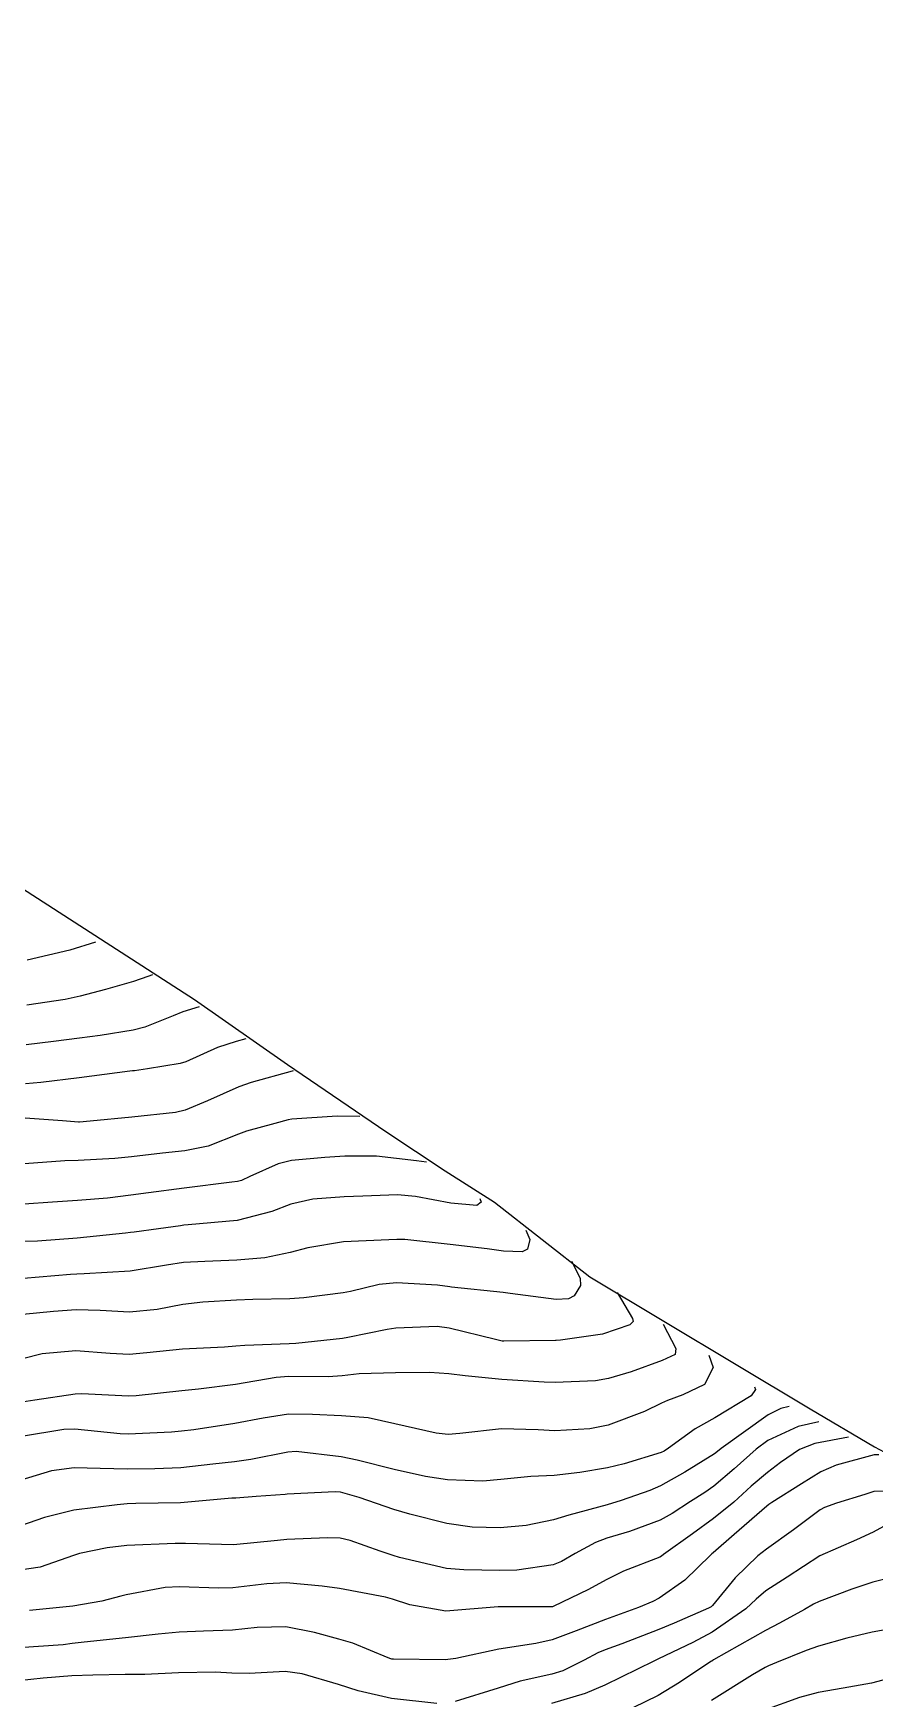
# Model space of a CAD drawing. Header units: metres. Extents: x 307586 to 320046, y 7427249 to 7434250.
# Drawn here: x 318672.6 to 318704.2, y 7430298.3 to 7430360.8 of the extents above; entities that cross this region are included whole.
import ezdxf

# ---------------------------------------------------------------- set-up
doc = ezdxf.new("R2010")
doc.units = ezdxf.units.M
doc.header["$MEASUREMENT"] = 0
for name, color, linetype in [('Area', 45, 'Continuous'), ('Curvas de Nivel 1m', 11, 'Continuous'), ('Curvas de Nivel 5m', 15, 'Continuous')]:
    doc.layers.add(name, color=color, linetype=linetype)

msp = doc.modelspace()

# ---------------------------------------------------------------- linework, layer by layer
at = {"layer": 'Area'}
msp.add_polyline3d([(318571.988, 7430393.435, 834.766), (318614.776, 7430363.285, 834.903), (318627.387, 7430356.741, 834.311), (318632.632, 7430354.206, 837.793), (318634.028, 7430353.12, 833.994), (318639.118, 7430350.034, 833.834), (318643.464, 7430346.88, 834.014), (318649.471, 7430343.39, 836.053), (318653.197, 7430341.037, 839.354), (318658.512, 7430337.316, 831.405), (318659.217, 7430336.748, 834.093), (318663.648, 7430334.29, 850.813), (318669.178, 7430330.624, 850.834), (318669.857, 7430330.228, 846.284), (318678.698, 7430324.527, 823.834), (318682.18, 7430322.092, 822.304), (318685.875, 7430319.572, 819.494), (318688.099, 7430318.103, 818.683), (318689.951, 7430316.92, 836.364), (318693.524, 7430314.123, 837.634), (318701.799, 7430309.166, 825.512), (318704.206, 7430307.742, 835.392), (318705.149, 7430307.236, 833.985)], dxfattribs=at)
at = {"layer": 'Curvas de Nivel 1m', "flags": 128}
for points, elevation in [([(318674.983, 7430326.68), (318674.012, 7430326.379), (318672.413, 7430326.011)], 827), ([(318677.113, 7430325.46), (318676.941, 7430325.401), (318676.406, 7430325.209), (318675.355, 7430324.908), (318674.4, 7430324.656), (318673.836, 7430324.538), (318672.396, 7430324.326)], 826), ([(318680.623, 7430323.06), (318680.255, 7430322.959), (318679.55, 7430322.727), (318678.367, 7430322.198), (318678.159, 7430322.129), (318676.924, 7430321.934), (318676.44, 7430321.861), (318676.362, 7430321.852), (318676.261, 7430321.84), (318674.359, 7430321.588), (318672.93, 7430321.411), (318672.357, 7430321.37)], 824), ([(318682.393, 7430321.85), (318682.363, 7430321.848), (318680.821, 7430321.422), (318680.357, 7430321.257), (318679.176, 7430320.732), (318678.348, 7430320.38), (318677.98, 7430320.29), (318676.345, 7430320.115), (318674.778, 7430319.963), (318674.381, 7430319.931), (318674.342, 7430319.93), (318673.735, 7430319.976), (318672.344, 7430320.074)], 823), ([(318684.893, 7430320.14), (318684.051, 7430320.148), (318682.345, 7430320.037), (318682.204, 7430320.011), (318681.705, 7430319.876), (318680.638, 7430319.589), (318680.337, 7430319.475), (318679.205, 7430319.032), (318678.327, 7430318.854), (318677.492, 7430318.762), (318676.323, 7430318.628), (318675.703, 7430318.568), (318674.321, 7430318.487), (318673.824, 7430318.471), (318672.319, 7430318.365)], 822), ([(318687.393, 7430318.43), (318687.018, 7430318.472), (318685.516, 7430318.647), (318684.331, 7430318.652), (318683.586, 7430318.602), (318682.329, 7430318.493), (318681.833, 7430318.37), (318680.765, 7430317.886), (318680.457, 7430317.743), (318680.311, 7430317.701), (318680.089, 7430317.672), (318678.308, 7430317.447), (318676.967, 7430317.272), (318676.305, 7430317.185), (318675.432, 7430317.081), (318674.303, 7430316.983), (318673.361, 7430316.92), (318672.302, 7430316.852)], 821), ([(318691.123, 7430315.88), (318691.272, 7430315.528), (318691.181, 7430315.163), (318690.988, 7430315.061), (318690.286, 7430315.09), (318689.678, 7430315.17), (318688.288, 7430315.337), (318686.587, 7430315.52), (318686.29, 7430315.524), (318685.979, 7430315.514), (318684.289, 7430315.437), (318682.943, 7430315.207), (318682.285, 7430315.039), (318681.326, 7430314.836), (318680.281, 7430314.743), (318679.076, 7430314.703), (318678.28, 7430314.657), (318677.642, 7430314.564), (318676.277, 7430314.332), (318674.549, 7430314.239), (318674.275, 7430314.227), (318674.042, 7430314.206), (318672.274, 7430314.062)], 819), ([(318692.843, 7430314.71), (318693.168, 7430314.069), (318693.179, 7430313.796), (318692.937, 7430313.407), (318692.721, 7430313.291), (318692.266, 7430313.276), (318690.537, 7430313.499), (318690.269, 7430313.53), (318688.33, 7430313.741), (318688.272, 7430313.751), (318687.804, 7430313.805), (318686.274, 7430313.899), (318685.624, 7430313.83), (318684.544, 7430313.571), (318684.268, 7430313.521), (318682.79, 7430313.34), (318682.264, 7430313.3), (318680.875, 7430313.273), (318680.263, 7430313.249), (318679.003, 7430313.168), (318678.26, 7430313.082), (318677.293, 7430312.894), (318676.256, 7430312.793), (318675.153, 7430312.853), (318674.257, 7430312.879), (318673.407, 7430312.827), (318672.254, 7430312.711)], 818), ([(318694.553, 7430313.53), (318695.126, 7430312.56), (318695.157, 7430312.443), (318695.031, 7430312.326), (318694.003, 7430311.976), (318692.427, 7430311.748), (318692.259, 7430311.734), (318692.243, 7430311.732), (318690.302, 7430311.709), (318690.242, 7430311.714), (318690.191, 7430311.719), (318689.986, 7430311.774), (318688.249, 7430312.199), (318687.8, 7430312.255), (318686.249, 7430312.2), (318685.921, 7430312.152), (318684.45, 7430311.847), (318684.243, 7430311.814), (318682.489, 7430311.619), (318682.24, 7430311.606), (318680.577, 7430311.55), (318680.239, 7430311.52), (318679.824, 7430311.481), (318678.238, 7430311.409), (318676.9, 7430311.27), (318676.236, 7430311.212), (318675.53, 7430311.245), (318674.237, 7430311.346), (318672.98, 7430311.238), (318672.234, 7430311.051)], 817), ([(318696.273, 7430312.35), (318696.759, 7430311.434), (318696.728, 7430311.205), (318696.236, 7430310.985), (318695.074, 7430310.56), (318694.229, 7430310.302), (318693.737, 7430310.225), (318692.227, 7430310.162), (318691.811, 7430310.17), (318690.228, 7430310.275), (318688.849, 7430310.41), (318688.23, 7430310.485), (318687.511, 7430310.526), (318686.23, 7430310.523), (318684.866, 7430310.477), (318684.228, 7430310.405), (318683.713, 7430310.37), (318682.228, 7430310.382), (318681.756, 7430310.346), (318680.225, 7430310.079), (318678.846, 7430309.911), (318678.222, 7430309.848), (318676.504, 7430309.652), (318676.218, 7430309.64), (318674.459, 7430309.726), (318674.219, 7430309.719), (318672.707, 7430309.493), (318672.214, 7430309.419)], 816), ([(318699.703, 7430310), (318699.74, 7430309.899), (318699.578, 7430309.66), (318698.214, 7430308.827), (318697.478, 7430308.42), (318696.481, 7430307.697), (318696.318, 7430307.582), (318696.2, 7430307.527), (318694.813, 7430307.101), (318694.191, 7430306.954), (318693.149, 7430306.78), (318692.187, 7430306.67), (318691.311, 7430306.634), (318690.184, 7430306.517), (318689.515, 7430306.448), (318688.184, 7430306.507), (318687.36, 7430306.634), (318686.189, 7430306.887), (318684.798, 7430307.237), (318684.196, 7430307.363), (318682.502, 7430307.563), (318682.198, 7430307.543), (318680.807, 7430307.27), (318680.192, 7430307.182), (318679.38, 7430307.092), (318678.183, 7430306.956), (318677.202, 7430306.911), (318676.183, 7430306.906), (318675.158, 7430306.931), (318674.183, 7430306.95), (318673.322, 7430306.838), (318672.178, 7430306.49)], 814), ([(318701.003, 7430309.25), (318700.687, 7430309.177), (318700.216, 7430308.938), (318698.452, 7430307.676), (318698.315, 7430307.564), (318698.2, 7430307.475), (318697.085, 7430306.796), (318696.182, 7430306.278), (318695.782, 7430306.103), (318694.697, 7430305.722), (318694.171, 7430305.568), (318692.734, 7430305.177), (318692.165, 7430305.008), (318691.136, 7430304.788), (318690.162, 7430304.702), (318689.108, 7430304.731), (318688.164, 7430304.869), (318686.768, 7430305.213), (318686.169, 7430305.39), (318685.848, 7430305.503), (318684.866, 7430305.84), (318684.176, 7430306.039), (318683.969, 7430306.059), (318682.174, 7430305.961), (318682.09, 7430305.955), (318681.001, 7430305.882), (318680.24, 7430305.821), (318680.172, 7430305.82), (318680.091, 7430305.81), (318678.17, 7430305.635), (318676.49, 7430305.617), (318676.17, 7430305.603), (318675.795, 7430305.571), (318674.167, 7430305.369), (318673.059, 7430305.086), (318672.161, 7430304.772)], 813), ([(318702.123, 7430308.68), (318701.349, 7430308.502), (318700.206, 7430307.975), (318699.763, 7430307.657), (318698.943, 7430306.917), (318698.182, 7430306.268), (318697.837, 7430306.025), (318697.303, 7430305.689), (318696.621, 7430305.243), (318696.166, 7430304.993), (318695.012, 7430304.567), (318694.159, 7430304.313), (318693.736, 7430304.155), (318692.972, 7430303.742), (318692.463, 7430303.432), (318692.146, 7430303.313), (318690.792, 7430303.114), (318690.143, 7430303.099), (318688.804, 7430303.129), (318688.144, 7430303.177), (318686.379, 7430303.589), (318686.15, 7430303.657), (318685.655, 7430303.827), (318684.536, 7430304.223), (318684.158, 7430304.314), (318683.681, 7430304.331), (318682.157, 7430304.26), (318681.809, 7430304.221), (318680.155, 7430304.06), (318678.354, 7430304.116), (318678.155, 7430304.119), (318677.965, 7430304.112), (318676.154, 7430304.04), (318675.412, 7430303.951), (318674.377, 7430303.739), (318674.148, 7430303.666), (318672.9, 7430303.224), (318672.14, 7430303.109)], 812), ([(318703.233, 7430308.11), (318701.965, 7430307.872), (318701.398, 7430307.638), (318700.684, 7430307.156), (318700.19, 7430306.783), (318699.58, 7430306.261), (318698.925, 7430305.669), (318698.167, 7430305.048), (318697.373, 7430304.476), (318696.295, 7430303.699), (318696.214, 7430303.638), (318696.151, 7430303.598), (318694.791, 7430303.072), (318694.138, 7430302.748), (318693.482, 7430302.387), (318692.155, 7430301.75), (318692.131, 7430301.742), (318690.151, 7430301.742), (318690.123, 7430301.737), (318690.083, 7430301.731), (318688.121, 7430301.579), (318686.77, 7430301.814), (318686.126, 7430302.018), (318685.855, 7430302.096), (318684.132, 7430302.427), (318683.481, 7430302.508), (318682.134, 7430302.632), (318681.411, 7430302.6), (318680.131, 7430302.445), (318679.594, 7430302.435), (318678.131, 7430302.492), (318677.595, 7430302.461), (318676.127, 7430302.191), (318675.928, 7430302.141), (318675.218, 7430301.954), (318674.121, 7430301.756), (318672.505, 7430301.6)], 811), ([(318705.662, 7430306.107), (318704.18, 7430306.068), (318703.844, 7430305.947), (318702.787, 7430305.624), (318702.333, 7430305.467), (318702.17, 7430305.378), (318701.171, 7430304.632), (318700.155, 7430303.907), (318699.827, 7430303.655), (318698.978, 7430302.83), (318698.125, 7430301.791), (318698.073, 7430301.731), (318697.98, 7430301.681), (318696.686, 7430301.125), (318696.115, 7430300.883), (318694.731, 7430300.342), (318694.107, 7430300.12), (318693.83, 7430300.009), (318693.316, 7430299.738), (318692.517, 7430299.328), (318692.097, 7430299.208), (318690.909, 7430298.948), (318690.092, 7430298.681), (318688.478, 7430298.185)], 809), ([(318706.065, 7430305.582), (318704.162, 7430304.542), (318703.528, 7430304.247), (318702.153, 7430303.646), (318700.936, 7430302.847), (318700.133, 7430302.332), (318699.766, 7430302.018), (318699.374, 7430301.661), (318698.114, 7430300.785), (318697.394, 7430300.403), (318696.104, 7430299.785), (318695.926, 7430299.703), (318694.094, 7430298.796), (318693.35, 7430298.477), (318692.087, 7430298.114)], 808), ([(318704.884, 7430302.856), (318704.139, 7430302.666), (318703.359, 7430302.394), (318702.127, 7430301.935), (318701.923, 7430301.835), (318701.585, 7430301.635), (318700.641, 7430301.122), (318700.115, 7430300.849), (318698.165, 7430299.741), (318698.103, 7430299.699), (318698.07, 7430299.68), (318696.896, 7430298.891), (318696.09, 7430298.412), (318694.673, 7430297.721)], 807), ([(318705.584, 7430301.054), (318704.115, 7430300.782), (318703.174, 7430300.558), (318702.109, 7430300.264), (318701.646, 7430300.096), (318700.536, 7430299.646), (318700.228, 7430299.523), (318700.101, 7430299.463), (318699.631, 7430299.19), (318698.088, 7430298.218)], 806), ([(318687.785, 7430298.104), (318686.088, 7430298.294), (318684.836, 7430298.584), (318684.093, 7430298.816), (318682.735, 7430299.225), (318682.097, 7430299.31), (318680.749, 7430299.231), (318680.096, 7430299.241), (318679.475, 7430299.281), (318678.093, 7430299.255), (318676.825, 7430299.199), (318676.092, 7430299.199), (318674.874, 7430299.175), (318674.091, 7430299.145), (318673.01, 7430299.06), (318672.087, 7430298.959)], 809)]:
    msp.add_lwpolyline(points, dxfattribs=dict(at, elevation=elevation))
at = {"layer": 'Curvas de Nivel 5m', "flags": 128}
for points, elevation in [([(318678.873, 7430324.26), (318678.249, 7430324.067), (318677.892, 7430323.925), (318676.827, 7430323.495), (318676.385, 7430323.384), (318675.154, 7430323.186), (318674.38, 7430323.086), (318673.397, 7430322.96), (318672.376, 7430322.832)], 825), ([(318689.403, 7430317.06), (318689.454, 7430316.929), (318689.288, 7430316.806), (318688.309, 7430316.894), (318686.985, 7430317.141), (318686.314, 7430317.196), (318685.004, 7430317.148), (318684.312, 7430317.127), (318683.132, 7430317.04), (318682.308, 7430316.845), (318681.596, 7430316.581), (318680.296, 7430316.242), (318678.449, 7430316.072), (318678.294, 7430316.058), (318678.172, 7430316.043), (318677.337, 7430315.93), (318676.431, 7430315.799), (318676.291, 7430315.781), (318676.109, 7430315.761), (318674.289, 7430315.575), (318672.806, 7430315.467), (318672.287, 7430315.444)], 820), ([(318697.993, 7430311.18), (318698.158, 7430310.714), (318697.833, 7430310.078), (318697.018, 7430309.692), (318696.435, 7430309.484), (318696.22, 7430309.386), (318695.575, 7430309.068), (318694.211, 7430308.553), (318693.53, 7430308.417), (318692.209, 7430308.341), (318691.59, 7430308.375), (318690.209, 7430308.423), (318688.652, 7430308.238), (318688.207, 7430308.202), (318687.755, 7430308.257), (318686.211, 7430308.605), (318685.206, 7430308.828), (318684.214, 7430308.911), (318683.115, 7430308.96), (318682.214, 7430308.962), (318681.268, 7430308.824), (318680.21, 7430308.614), (318678.668, 7430308.381), (318678.199, 7430308.329), (318677.826, 7430308.296), (318676.197, 7430308.22), (318675.906, 7430308.236), (318674.199, 7430308.409), (318673.783, 7430308.39), (318672.195, 7430308.135)], 815), ([(318704.369, 7430307.439), (318704.2, 7430307.443), (318702.77, 7430307.048), (318702.191, 7430306.807), (318701.464, 7430306.357), (318700.36, 7430305.648), (318700.247, 7430305.574), (318700.172, 7430305.512), (318698.939, 7430304.447), (318698.154, 7430303.76), (318698.109, 7430303.724), (318698.057, 7430303.681), (318697.086, 7430302.743), (318696.128, 7430302.067), (318695.888, 7430301.942), (318695.351, 7430301.712), (318694.118, 7430301.265), (318693.015, 7430300.84), (318692.11, 7430300.499), (318691.505, 7430300.36), (318690.107, 7430300.142), (318688.501, 7430299.794), (318688.102, 7430299.745), (318686.153, 7430299.769), (318686.102, 7430299.774), (318686.065, 7430299.783), (318685.954, 7430299.822), (318684.633, 7430300.367), (318684.11, 7430300.526), (318683.201, 7430300.77), (318682.114, 7430300.984), (318681.038, 7430300.957), (318680.113, 7430300.864), (318679.028, 7430300.822), (318678.112, 7430300.788), (318677.328, 7430300.711), (318676.109, 7430300.569), (318674.556, 7430300.412), (318674.107, 7430300.355), (318673.765, 7430300.315), (318672.105, 7430300.194)], 810), ([(318705.847, 7430299.33), (318704.096, 7430298.877), (318703.036, 7430298.678), (318702.092, 7430298.522), (318701.399, 7430298.327), (318700.085, 7430297.856)], 805)]:
    msp.add_lwpolyline(points, dxfattribs=dict(at, elevation=elevation))

doc.saveas('drawing.dxf')
